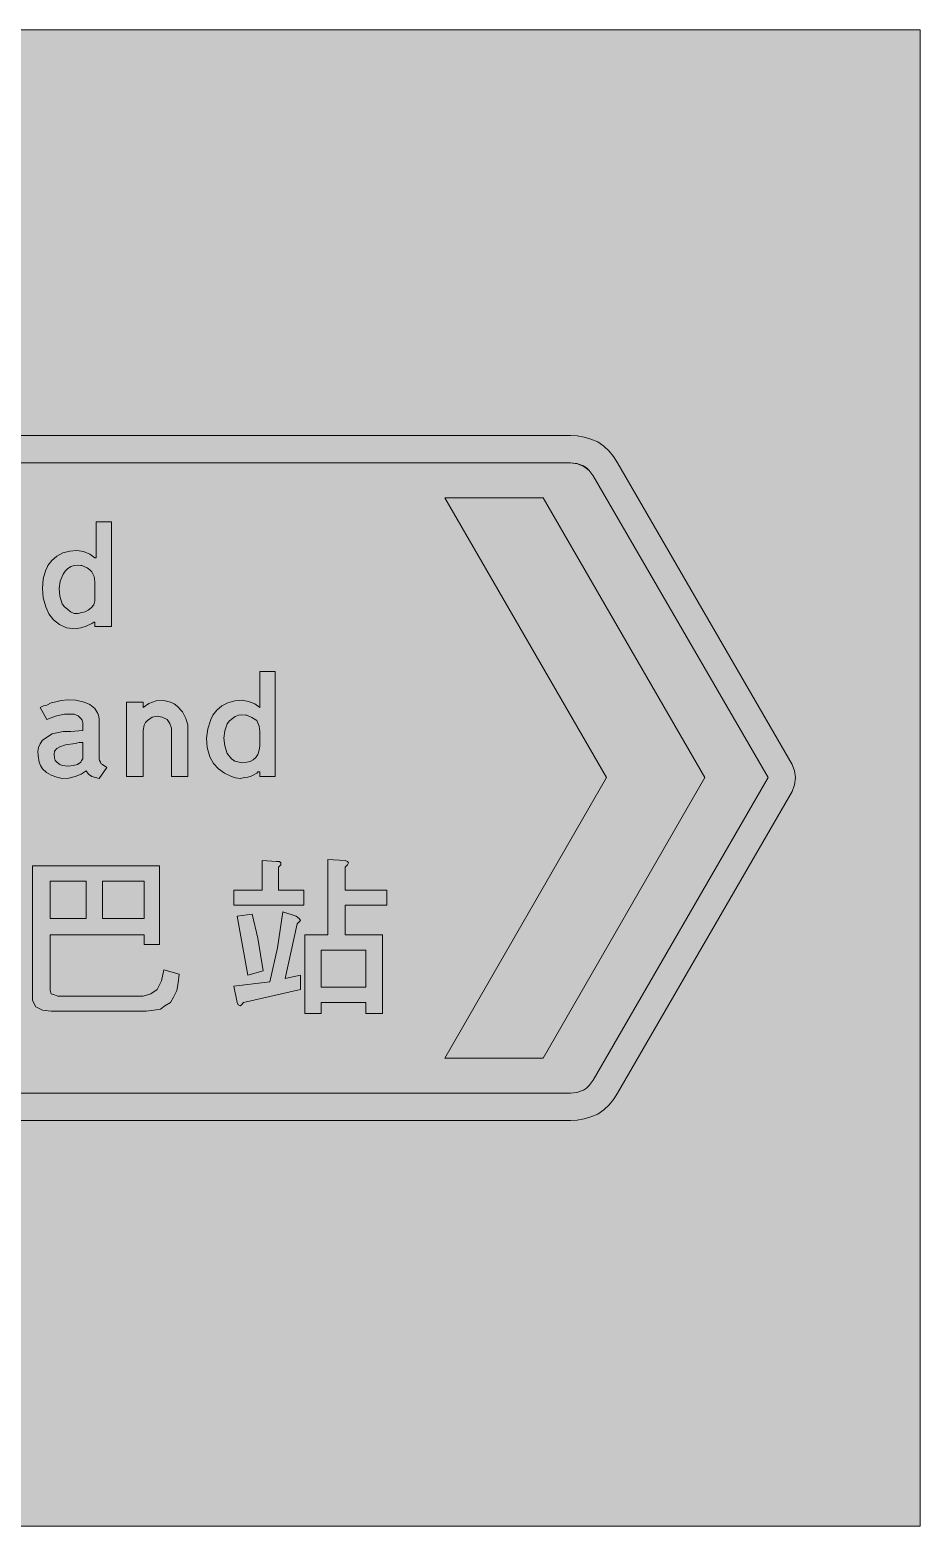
# Model space of a CAD drawing. Header units: metres. Extents: x 141 to 429, y 13 to 259.
# Drawn here: x 282 to 428.6, y 12.8 to 259.2 of the extents above; entities that cross this region are included whole.
import ezdxf

# ---------------------------------------------------------------- set-up
doc = ezdxf.new("R2010")
doc.units = ezdxf.units.M
for name, color, linetype, true_color in [('FILL_BLUE_0000FF', 7, 'Continuous', 0x0000ff), ('FILL_WHITE_FFFFFF', 7, 'Continuous', 0xffffff), ('FILL_YELLOW_FFFF00', 7, 'Continuous', 0xffff00)]:
    doc.layers.add(name, color=color, linetype=linetype, true_color=true_color)

msp = doc.modelspace()

# ---------------------------------------------------------------- hatches: boundary and pattern name
at = {"layer": 'FILL_BLUE_0000FF', "true_color": 0x0000ff}
h = msp.add_hatch(color=7, dxfattribs=at)
h.dxf.hatch_style = 1
h.paths.add_polyline_path([(370.98, 187.92), (372.06, 187.79), (373.14, 187.38), (373.65, 187.05), (374.08, 186.64), (374.76, 185.76), (403.56, 136.08), (374.76, 86.22), (374.08, 85.34), (373.65, 84.93), (373.14, 84.6), (372.06, 84.2), (370.98, 84.06), (170.64, 84.06), (169.8, 84.13), (168.95, 84.35), (168.13, 84.74), (167.4, 85.32), (166.82, 86.05), (166.43, 86.87), (166.21, 87.72), (166.14, 88.56), (166.14, 183.42), (166.21, 184.26), (166.43, 185.11), (166.82, 185.93), (167.4, 186.66), (168.13, 187.24), (168.95, 187.63), (169.8, 187.85), (170.64, 187.92), (370.98, 187.92)])
at = {"layer": 'FILL_WHITE_FFFFFF', "true_color": 0xffffff}
h = msp.add_hatch(color=7, dxfattribs=at)
h.dxf.hatch_style = 1
h.paths.add_polyline_path([(372.09, 192.35), (373.23, 192.15), (374.37, 191.81), (375.48, 191.34), (376.49, 190.63), (377.37, 189.83), (378.11, 188.94), (378.72, 187.92), (407.52, 138.24), (407.92, 137.16), (408.06, 136.08), (407.92, 134.84), (407.52, 133.74), (378.72, 84.06), (378.11, 83.04), (377.37, 82.15), (376.49, 81.35), (375.48, 80.64), (374.37, 80.17), (373.23, 79.83), (372.09, 79.63), (370.98, 79.56), (170.64, 79.56), (169, 79.7), (167.22, 80.1), (165.62, 81.02), (164.16, 82.08), (163.55, 82.79), (163.03, 83.54), (162.18, 85.14), (161.77, 86.92), (161.64, 88.56), (161.64, 183.42), (161.78, 185.07), (162.22, 186.73), (163.01, 188.36), (164.16, 189.9), (164.87, 190.51), (165.62, 191.03), (167.22, 191.88), (169, 192.29), (170.64, 192.42), (370.98, 192.42), (372.09, 192.35)])
h.paths.add_polyline_path([(168.87, 187.57), (168.11, 187.16), (167.44, 186.62), (166.9, 185.95), (166.49, 185.19), (166.23, 184.34), (166.14, 183.42), (166.14, 88.56), (166.21, 87.72), (166.43, 86.87), (166.82, 86.05), (167.4, 85.32), (168.13, 84.74), (168.95, 84.35), (169.8, 84.13), (170.64, 84.06), (370.98, 84.06), (372.06, 84.2), (373.14, 84.6), (373.65, 84.93), (374.08, 85.34), (374.76, 86.22), (403.56, 136.08), (374.76, 185.76), (374.09, 186.63), (373.21, 187.31), (372.15, 187.76), (370.98, 187.92), (170.64, 187.92), (169.72, 187.83), (168.87, 187.57)], flags=16)
h = msp.add_hatch(color=7, dxfattribs=at)
h.dxf.hatch_style = 1
h.paths.add_polyline_path([(376.92, 136.08), (350.28, 182.16), (366.48, 182.16), (393.12, 136.08), (366.48, 89.82), (350.28, 89.82), (376.92, 136.08)])
h = msp.add_hatch(color=7, dxfattribs=at)
h.dxf.hatch_style = 1
h.paths.add_polyline_path([(289.44, 160.56), (288, 160.74), (286.86, 161.27), (285.88, 162.05), (285.11, 163.02), (284.58, 164.16), (284.17, 165.67), (284.04, 167.22), (284.17, 168.77), (284.58, 170.28), (284.83, 170.64), (284.94, 171), (285.58, 171.8), (286.4, 172.51), (287.4, 173.05), (288.54, 173.34), (289.72, 173.45), (290.81, 173.27), (291.81, 172.86), (292.68, 172.26), (292.86, 172.26), (292.86, 178.2), (295.38, 178.2), (295.38, 160.92), (292.68, 160.92), (292.68, 161.46), (292.68, 161.57), (292.68, 161.64), (292.5, 161.64), (292.14, 161.46), (291.24, 160.97), (290.34, 160.74), (289.44, 160.56)])
h.paths.add_polyline_path([(291.58, 163.62), (292.06, 164.02), (292.5, 164.52), (292.66, 165.17), (292.68, 165.96), (292.68, 168.3), (292.54, 169.18), (292.14, 169.92), (291.81, 170.29), (291.4, 170.6), (290.52, 171), (290.34, 171), (289.8, 171.07), (289.26, 171), (288.72, 170.8), (288.18, 170.46), (287.75, 170.08), (287.46, 169.56), (286.95, 168.42), (286.76, 167.2), (286.88, 165.94), (287.28, 164.7), (287.66, 164.18), (288.18, 163.8), (288.65, 163.37), (289.26, 163.08), (289.89, 163.1), (290.52, 163.26), (291.06, 163.36), (291.58, 163.62)], flags=16)
h = msp.add_hatch(color=7, dxfattribs=at)
h.dxf.hatch_style = 1
h.paths.add_polyline_path([(317.34, 136.08), (316.62, 135.9), (315.83, 136.01), (315.18, 136.26), (314.04, 136.77), (313.04, 137.48), (312.22, 138.39), (311.58, 139.5), (311.18, 141.01), (311.06, 142.56), (311.25, 144.11), (311.76, 145.62), (312.12, 146.34), (312.76, 147.14), (313.58, 147.85), (314.58, 148.39), (315.72, 148.68), (316.9, 148.79), (317.99, 148.61), (318.99, 148.2), (319.86, 147.6), (319.86, 147.71), (319.86, 147.78), (319.86, 153.54), (322.38, 153.54), (322.38, 136.26), (319.86, 136.26), (319.86, 136.8), (319.86, 136.91), (319.86, 136.98), (319.75, 136.98), (319.68, 136.98), (319.57, 136.98), (319.5, 136.98), (319.32, 136.8), (318.4, 136.31), (317.88, 136.14), (317.34, 136.08)])
h.paths.add_polyline_path([(318.73, 138.96), (319.17, 139.36), (319.5, 139.86), (319.75, 140.58), (319.86, 141.3), (319.86, 143.64), (319.72, 144.54), (319.32, 145.44), (318.51, 145.96), (317.7, 146.34), (317.52, 146.34), (316.88, 146.41), (316.3, 146.34), (315.8, 146.14), (315.36, 145.8), (314.84, 145.42), (314.46, 144.9), (314.05, 143.76), (313.92, 142.54), (314.05, 141.28), (314.46, 140.04), (315.18, 139.14), (315.74, 138.74), (316.44, 138.6), (317, 138.47), (317.7, 138.6), (318.23, 138.7), (318.73, 138.96)], flags=16)
h = msp.add_hatch(color=7, dxfattribs=at)
h.dxf.hatch_style = 1
h.paths.add_polyline_path([(292.14, 136.26), (291.62, 136.64), (291.24, 137.16), (290.41, 136.64), (289.44, 136.26), (288.36, 135.95), (287.28, 135.9), (286.38, 136.1), (285.48, 136.44), (284.69, 136.91), (284.04, 137.52), (283.7, 138.06), (283.48, 138.6), (283.32, 139.68), (283.28, 140.35), (283.41, 141.01), (283.67, 141.63), (284.04, 142.2), (285.66, 143.28), (287.46, 143.64), (288.72, 143.64), (290.7, 143.82), (290.7, 144.54), (290.7, 145.08), (290.59, 145.51), (290.34, 145.8), (289.93, 146.23), (289.26, 146.52), (287.64, 146.52), (286.92, 146.34), (286.2, 146.16), (284.76, 145.62), (283.68, 147.6), (284.22, 147.85), (284.76, 147.96), (285.46, 148.37), (286.02, 148.5), (287.1, 148.75), (288.18, 148.86), (289.53, 148.82), (290.88, 148.5), (291.85, 148.1), (292.68, 147.42), (293.17, 146.59), (293.34, 146.13), (293.4, 145.62), (293.4, 144.36), (293.4, 143.1), (293.4, 139.14), (293.42, 138.87), (293.58, 138.6), (293.69, 138.35), (293.94, 138.24), (294.66, 137.7), (293.4, 135.9), (292.14, 136.26)])
h.paths.add_polyline_path([(289.08, 138.06), (289.78, 138.2), (290.34, 138.6), (290.45, 138.87), (290.7, 139.14), (290.7, 139.68), (290.7, 141.84), (290.07, 141.82), (289.44, 141.66), (287.82, 141.48), (286.92, 141.12), (286.4, 140.83), (286.02, 140.4), (285.95, 139.86), (286.02, 139.32), (286.13, 138.89), (286.38, 138.6), (286.9, 138.2), (287.28, 138.06), (288.25, 137.93), (289.08, 138.06)], flags=16)
h = msp.add_hatch(color=7, dxfattribs=at)
h.dxf.hatch_style = 1
h.paths.add_polyline_path([(302.13, 146), (301.32, 145.44), (300.98, 145.11), (300.76, 144.7), (300.6, 143.82), (300.6, 136.26), (297.9, 136.26), (297.9, 148.5), (300.6, 148.5), (300.6, 147.6), (301.54, 148.28), (302.76, 148.68), (304, 148.73), (305.1, 148.5), (305.71, 148.2), (306.22, 147.83), (307.08, 146.88), (307.66, 145.8), (307.98, 144.72), (307.98, 136.26), (305.28, 136.26), (305.28, 144.18), (304.99, 144.97), (304.56, 145.62), (303.75, 146.03), (302.94, 146.16), (302.13, 146)])
h = msp.add_hatch(color=7, dxfattribs=at)
h.dxf.hatch_style = 1
h.paths.add_polyline_path([(300.78, 108.54), (300.78, 110.16), (285.3, 110.16), (285.3, 100.98), (285.48, 100.44), (286.02, 100.26), (286.56, 100.08), (300.6, 100.08), (301.86, 100.44), (302.94, 101.16), (303.66, 102.6), (304.02, 104.4), (306.54, 103.68), (306.36, 102.24), (306.18, 100.98), (305.64, 99.9), (305.1, 99), (304.2, 98.46), (303.48, 97.92), (302.4, 97.74), (301.14, 97.56), (285.48, 97.56), (284.04, 97.74), (282.96, 98.28), (282.42, 99.36), (282.42, 121.5), (303.3, 121.5), (303.3, 108.54), (300.78, 108.54)])
h.paths.add_polyline_path([(285.3, 118.98), (285.3, 112.86), (291.24, 112.86), (291.24, 118.98), (285.3, 118.98)], flags=16)
h.paths.add_polyline_path([(300.78, 118.98), (293.94, 118.98), (293.94, 112.86), (300.78, 112.86), (300.78, 118.98)], flags=16)
h = msp.add_hatch(color=7, dxfattribs=at)
h.dxf.hatch_style = 1
h.paths.add_polyline_path([(320.22, 117.54), (320.22, 122.4), (322.56, 122.22), (323.1, 122.22), (323.28, 122.04), (323.28, 121.68), (322.92, 121.32), (322.92, 117.54), (327.06, 117.54), (327.06, 115.02), (315.54, 115.02), (315.54, 117.54), (320.22, 117.54)])
h = msp.add_hatch(color=7, dxfattribs=at)
h.dxf.hatch_style = 1
h.paths.add_polyline_path([(331.02, 122.58), (333.9, 122.4), (334.26, 122.22), (334.44, 122.04), (334.26, 121.68), (333.9, 121.32), (333.9, 117.54), (340.74, 117.54), (340.74, 115.02), (333.9, 115.02), (333.9, 110.16), (340.02, 110.16), (340.02, 97.2), (337.32, 97.2), (337.32, 99), (329.94, 99), (329.94, 97.2), (327.24, 97.2), (327.24, 110.16), (331.02, 110.16), (331.02, 122.58)])
h.paths.add_polyline_path([(337.32, 107.64), (329.94, 107.64), (329.94, 101.52), (337.32, 101.52), (337.32, 107.64)], flags=16)
h = msp.add_hatch(color=7, dxfattribs=at)
h.dxf.hatch_style = 1
h.paths.add_polyline_path([(321.48, 102.42), (322.74, 108), (323.64, 113.94), (325.8, 113.22), (326.34, 112.86), (326.52, 112.5), (326.34, 112.32), (325.98, 111.96), (324, 102.96), (326.52, 103.5), (326.52, 101.16), (317.16, 99), (316.8, 98.64), (316.62, 98.46), (316.26, 98.64), (316.08, 99), (315.54, 101.7), (321.48, 102.42)])
h = msp.add_hatch(color=7, dxfattribs=at)
h.dxf.hatch_style = 1
h.paths.add_polyline_path([(316.08, 113.22), (318.6, 113.58), (319.5, 109.62), (320.4, 104.22), (317.88, 103.5), (316.08, 113.22)])
at = {"layer": 'FILL_YELLOW_FFFF00', "true_color": 0xffff00}
h = msp.add_hatch(color=7, dxfattribs=at)
h.dxf.hatch_style = 1
h.paths.add_polyline_path([(428.58, 259.2), (428.58, 12.78), (141.12, 12.78), (141.12, 259.2), (428.58, 259.2)])

# ---------------------------------------------------------------- linework, layer by layer
at = {"layer": 'FILL_BLUE_0000FF', "lineweight": 0, "true_color": 0x0000ff}
msp.add_lwpolyline([(170.64, 187.92), (370.98, 187.92), (372.06, 187.79), (373.14, 187.38), (373.65, 187.05), (374.08, 186.64), (374.76, 185.76), (403.56, 136.08), (374.76, 86.22), (374.08, 85.34), (373.65, 84.93), (373.14, 84.6), (372.06, 84.2), (370.98, 84.06), (170.64, 84.06)], dxfattribs=at)
at = {"layer": 'FILL_WHITE_FFFFFF', "lineweight": 0, "true_color": 0xffffff}
for points in [[(170.64, 192.42), (370.98, 192.42), (372.09, 192.35), (373.23, 192.15), (374.37, 191.81), (375.48, 191.34), (376.49, 190.63), (377.37, 189.83), (378.11, 188.94), (378.72, 187.92), (407.52, 138.24), (407.92, 137.16), (408.06, 136.08), (407.92, 134.84), (407.52, 133.74), (378.72, 84.06), (378.11, 83.04), (377.37, 82.15), (376.49, 81.35), (375.48, 80.64), (374.37, 80.17), (373.23, 79.83), (372.09, 79.63), (370.98, 79.56), (170.64, 79.56)], [(170.64, 84.06), (370.98, 84.06), (372.06, 84.2), (373.14, 84.6), (373.65, 84.93), (374.08, 85.34), (374.76, 86.22), (403.56, 136.08), (374.76, 185.76), (374.09, 186.63), (373.21, 187.31), (372.15, 187.76), (370.98, 187.92), (170.64, 187.92)]]:
    msp.add_lwpolyline(points, dxfattribs=at)
for points in [[(376.92, 136.08), (350.28, 182.16), (366.48, 182.16), (393.12, 136.08), (366.48, 89.82), (350.28, 89.82)], [(289.44, 160.56), (288, 160.74), (286.86, 161.27), (285.88, 162.05), (285.11, 163.02), (284.58, 164.16), (284.17, 165.67), (284.04, 167.22), (284.17, 168.77), (284.58, 170.28), (284.83, 170.64), (284.94, 171), (285.58, 171.8), (286.4, 172.51), (287.4, 173.05), (288.54, 173.34), (289.72, 173.45), (290.81, 173.27), (291.81, 172.86), (292.68, 172.26), (292.86, 172.26), (292.86, 178.2), (295.38, 178.2), (295.38, 160.92), (292.68, 160.92), (292.68, 161.46), (292.68, 161.57), (292.68, 161.64), (292.5, 161.64), (292.14, 161.46), (291.24, 160.97), (290.34, 160.74)], [(291.58, 163.62), (292.06, 164.02), (292.5, 164.52), (292.66, 165.17), (292.68, 165.96), (292.68, 168.3), (292.54, 169.18), (292.14, 169.92), (291.81, 170.29), (291.4, 170.6), (290.52, 171), (290.34, 171), (289.8, 171.07), (289.26, 171), (288.72, 170.8), (288.18, 170.46), (287.75, 170.08), (287.46, 169.56), (286.95, 168.42), (286.76, 167.2), (286.88, 165.94), (287.28, 164.7), (287.66, 164.18), (288.18, 163.8), (288.65, 163.37), (289.26, 163.08), (289.89, 163.1), (290.52, 163.26), (291.06, 163.36)], [(317.34, 136.08), (316.62, 135.9), (315.83, 136.01), (315.18, 136.26), (314.04, 136.77), (313.04, 137.48), (312.22, 138.39), (311.58, 139.5), (311.18, 141.01), (311.06, 142.56), (311.25, 144.11), (311.76, 145.62), (312.12, 146.34), (312.76, 147.14), (313.58, 147.85), (314.58, 148.39), (315.72, 148.68), (316.9, 148.79), (317.99, 148.61), (318.99, 148.2), (319.86, 147.6), (319.86, 147.71), (319.86, 147.78), (319.86, 153.54), (322.38, 153.54), (322.38, 136.26), (319.86, 136.26), (319.86, 136.8), (319.86, 136.91), (319.86, 136.98), (319.75, 136.98), (319.68, 136.98), (319.57, 136.98), (319.5, 136.98), (319.32, 136.8), (318.4, 136.31), (317.88, 136.14)], [(292.14, 136.26), (291.62, 136.64), (291.24, 137.16), (290.41, 136.64), (289.44, 136.26), (288.36, 135.95), (287.28, 135.9), (286.38, 136.1), (285.48, 136.44), (284.69, 136.91), (284.04, 137.52), (283.7, 138.06), (283.48, 138.6), (283.32, 139.68), (283.28, 140.35), (283.41, 141.01), (283.67, 141.63), (284.04, 142.2), (285.66, 143.28), (287.46, 143.64), (288.72, 143.64), (290.7, 143.82), (290.7, 144.54), (290.7, 145.08), (290.59, 145.51), (290.34, 145.8), (289.93, 146.23), (289.26, 146.52), (287.64, 146.52), (286.92, 146.34), (286.2, 146.16), (284.76, 145.62), (283.68, 147.6), (284.22, 147.85), (284.76, 147.96), (285.46, 148.37), (286.02, 148.5), (287.1, 148.75), (288.18, 148.86), (289.53, 148.82), (290.88, 148.5), (291.85, 148.1), (292.68, 147.42), (293.17, 146.59), (293.34, 146.13), (293.4, 145.62), (293.4, 144.36), (293.4, 143.1), (293.4, 139.14), (293.42, 138.87), (293.58, 138.6), (293.69, 138.35), (293.94, 138.24), (294.66, 137.7), (293.4, 135.9)], [(302.13, 146), (301.32, 145.44), (300.98, 145.11), (300.76, 144.7), (300.6, 143.82), (300.6, 136.26), (297.9, 136.26), (297.9, 148.5), (300.6, 148.5), (300.6, 147.6), (301.54, 148.28), (302.76, 148.68), (304, 148.73), (305.1, 148.5), (305.71, 148.2), (306.22, 147.83), (307.08, 146.88), (307.66, 145.8), (307.98, 144.72), (307.98, 136.26), (305.28, 136.26), (305.28, 144.18), (304.99, 144.97), (304.56, 145.62), (303.75, 146.03), (302.94, 146.16)], [(318.73, 138.96), (319.17, 139.36), (319.5, 139.86), (319.75, 140.58), (319.86, 141.3), (319.86, 143.64), (319.72, 144.54), (319.32, 145.44), (318.51, 145.96), (317.7, 146.34), (317.52, 146.34), (316.88, 146.41), (316.3, 146.34), (315.8, 146.14), (315.36, 145.8), (314.84, 145.42), (314.46, 144.9), (314.05, 143.76), (313.92, 142.54), (314.05, 141.28), (314.46, 140.04), (315.18, 139.14), (315.74, 138.74), (316.44, 138.6), (317, 138.47), (317.7, 138.6), (318.23, 138.7)], [(289.08, 138.06), (289.78, 138.2), (290.34, 138.6), (290.45, 138.87), (290.7, 139.14), (290.7, 139.68), (290.7, 141.84), (290.07, 141.82), (289.44, 141.66), (287.82, 141.48), (286.92, 141.12), (286.4, 140.83), (286.02, 140.4), (285.95, 139.86), (286.02, 139.32), (286.13, 138.89), (286.38, 138.6), (286.9, 138.2), (287.28, 138.06), (288.25, 137.93)], [(300.78, 108.54), (300.78, 110.16), (285.3, 110.16), (285.3, 100.98), (285.48, 100.44), (286.02, 100.26), (286.56, 100.08), (300.6, 100.08), (301.86, 100.44), (302.94, 101.16), (303.66, 102.6), (304.02, 104.4), (306.54, 103.68), (306.36, 102.24), (306.18, 100.98), (305.64, 99.9), (305.1, 99), (304.2, 98.46), (303.48, 97.92), (302.4, 97.74), (301.14, 97.56), (285.48, 97.56), (284.04, 97.74), (282.96, 98.28), (282.42, 99.36), (282.42, 121.5), (303.3, 121.5), (303.3, 108.54)], [(320.22, 117.54), (320.22, 122.4), (322.56, 122.22), (323.1, 122.22), (323.28, 122.04), (323.28, 121.68), (322.92, 121.32), (322.92, 117.54), (327.06, 117.54), (327.06, 115.02), (315.54, 115.02), (315.54, 117.54)], [(331.02, 122.58), (333.9, 122.4), (334.26, 122.22), (334.44, 122.04), (334.26, 121.68), (333.9, 121.32), (333.9, 117.54), (340.74, 117.54), (340.74, 115.02), (333.9, 115.02), (333.9, 110.16), (340.02, 110.16), (340.02, 97.2), (337.32, 97.2), (337.32, 99), (329.94, 99), (329.94, 97.2), (327.24, 97.2), (327.24, 110.16), (331.02, 110.16)], [(285.3, 118.98), (285.3, 112.86), (291.24, 112.86), (291.24, 118.98)], [(300.78, 118.98), (293.94, 118.98), (293.94, 112.86), (300.78, 112.86)], [(321.48, 102.42), (322.74, 108), (323.64, 113.94), (325.8, 113.22), (326.34, 112.86), (326.52, 112.5), (326.34, 112.32), (325.98, 111.96), (324, 102.96), (326.52, 103.5), (326.52, 101.16), (317.16, 99), (316.8, 98.64), (316.62, 98.46), (316.26, 98.64), (316.08, 99), (315.54, 101.7)], [(316.08, 113.22), (318.6, 113.58), (319.5, 109.62), (320.4, 104.22), (317.88, 103.5)], [(337.32, 107.64), (329.94, 107.64), (329.94, 101.52), (337.32, 101.52)]]:
    msp.add_lwpolyline(points, close=True, dxfattribs=at)
at = {"layer": 'FILL_YELLOW_FFFF00', "lineweight": 0, "true_color": 0xffff00}
msp.add_lwpolyline([(428.58, 259.2), (428.58, 12.78), (141.12, 12.78), (141.12, 259.2)], close=True, dxfattribs=at)

doc.saveas('drawing.dxf')
